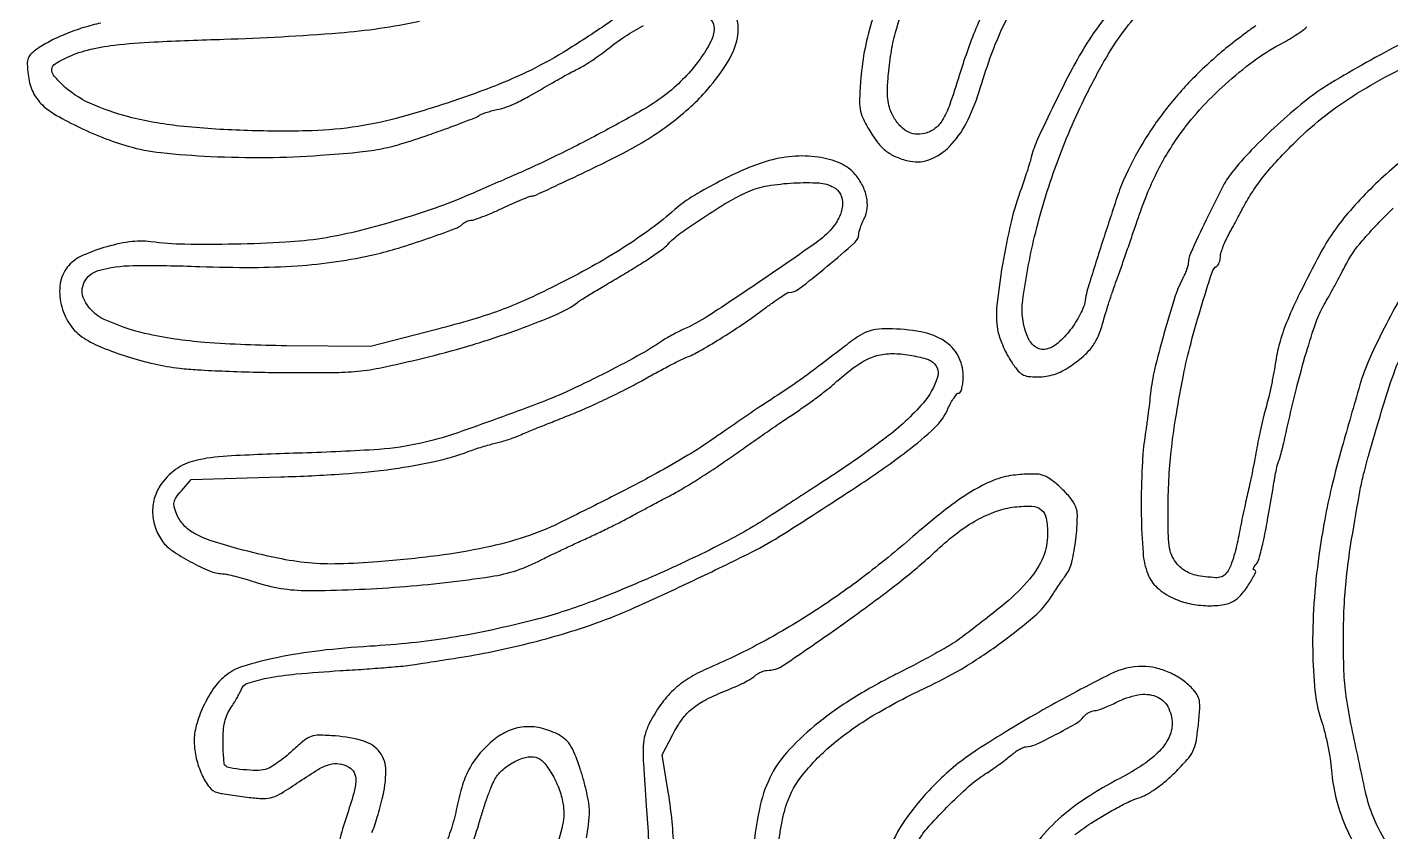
# Model space of a CAD drawing. Extents: x 0 to 2791, y 427 to 2463.
# Drawn here: x 142.1 to 481.4, y 1541.9 to 1742 of the extents above; entities that cross this region are included whole.
import ezdxf

# ---------------------------------------------------------------- set-up
doc = ezdxf.new("R2010")
doc.units = 0

msp = doc.modelspace()

# ---------------------------------------------------------------- linework, layer by layer
for points in [[(383.187391, 1752.401993, 0.025775), (378.15929, 1741.667392, 0.022626), (374.015472, 1730, -0.009748), (371.64704, 1722.744229, -0.050745), (369.869959, 1718.934089, -0.096102), (367.952552, 1716.789095, -0.101305), (365.405884, 1715.565735, -0.092055), (363.071815, 1715.420105, -0.101396), (360.926955, 1716.138946, -0.088397), (359.021074, 1717.750182, -0.0539), (357.389156, 1720.214348, -0.048318), (356.622105, 1722.130967, -0.046935), (356.227734, 1724.177979, -0.034486), (356.156572, 1726.757613, -0.012312), (356.399573, 1730.434704, -0.019818), (357.154452, 1736.197822, -0.027025), (358.317633, 1741.305569, -0.021674), (360.225643, 1747.038443, -0.007863)], [(447.854985, 1742.385736, 0.007205), (445.391497, 1740.610601, 0.004768), (442.611716, 1738.504633, 0.027102), (434.066807, 1731.129145, 0.03007), (426.680146, 1723.110648, 0.030865), (420.47695, 1714.46871, 0.032011), (415.467695, 1705.23057, 0.026949), (413.492944, 1700.271728, 0.003285), (409.825963, 1689.151315, 0.002857), (406.265267, 1677.889986, 0.035031), (405.235092, 1673.5, -0.061685), (404.814102, 1672.05596, -0.022393), (403.881163, 1670.132812, -0.021806), (402.66093, 1668.097376, -0.024266), (401.307818, 1666.25, -0.052669), (398.135326, 1663.080935, -0.141853), (395.225149, 1661.858101, -0.205164), (392.799242, 1662.578709, -0.121757), (390.980536, 1665.046991, -0.131763), (389.803154, 1674.005118, -0.026738), (392.773923, 1689.897467, -0.027556), (398.202008, 1707.866687, -0.028187), (405.539382, 1724.990652, -0.016154), (410.721802, 1734.625726, -0.03258), (415.524197, 1741.783925, -0.036543), (420.825199, 1747.717957, -0.026883)], [(288.588472, 1744.369955, -0.011531), (277.629324, 1737.081897, -0.022978), (268.579103, 1731.925856, -0.023821), (259.309113, 1727.738552, -0.013428), (247.712594, 1723.508354, -0.014712), (233.870151, 1719.324691, -0.031475), (222.935341, 1717.094952, -0.030145), (211.516373, 1716.203001, -0.012436), (196, 1716.314539, -0.018505), (180.015694, 1717.420244, -0.035348), (167.350797, 1719.682193, -0.044866), (157.625542, 1723.090381, -0.084314), (150.75, 1727.743628, -0.032341), (148.628614, 1730.05328, -0.202423), (148.196748, 1731.561791, -0.217222), (148.987652, 1732.856378, -0.03742), (151.54725, 1734.321141, -0.049935), (157.046309, 1736.298486, -0.03175), (163.743103, 1737.530354, -0.01808), (173.634736, 1738.346069, -0.003789), (191, 1739.015728, 0.012063), (219.678485, 1740.59726, 0.033462), (239.649371, 1743.536284, 0.04249)], [(310.491676, 1745.092105, -0.326518), (313, 1741.660597, -0.121434), (312.204218, 1738.432312, -0.035821), (309.499346, 1734.069469, -0.034252), (305.700872, 1729.514361, -0.034144), (301.312314, 1725.515338, -0.037191), (295.692389, 1721.700327, -0.00798), (285.382038, 1715.986185, -0.008683), (273.800392, 1710.063035, -0.011343), (263, 1705.074469, -0.000032), (260.496234, 1703.986413, -0.000019), (257.5, 1702.684708, -0.000019), (254.50376, 1701.383268, -0.000032), (252, 1700.296043, -0.018303), (243.569177, 1696.996881, -0.012036), (233.651889, 1693.794592, -0.012107), (223.7719, 1691.123428, -0.021416), (215.492767, 1689.470913, -0.024242), (206.415406, 1688.507738, -0.009322), (193.742191, 1688.018387, -0.009134), (181.206488, 1687.997279, -0.028754), (172.82202, 1688.619502, 0.068936), (167.510597, 1688.587175, 0.037347), (161.120384, 1687.168926, 0.036826), (155.30682, 1684.936242, 0.116519), (152.065616, 1682.356288, 0.131259), (150.270945, 1678.17564, 0.093764), (150.488411, 1673.06374, 0.089514), (152.601286, 1668.176358, 0.104942), (156.202259, 1664.648947, 0.044758), (160.715115, 1662.319521, 0.020687), (166.933982, 1660.079861, 0.020316), (173.701581, 1658.252806, 0.026786), (180, 1657.174887, 0.014621), (184.476743, 1656.785776, 0.004219), (191.413723, 1656.445422, 0.004239), (199.24381, 1656.193918, 0.004506), (206.919056, 1656.081711, 0.00436), (218.811043, 1656.118742, 0.024997), (225.102696, 1656.508167, 0.026453), (231.178208, 1657.517918, 0.005247), (241.919056, 1660.011109, 0.014419), (253.095752, 1663.073241, 0.013498), (264.328819, 1666.83621, 0.012574), (273.987017, 1670.642194, 0.063122), (279, 1673.55657, -0.024778), (280.014889, 1674.255574, -0.00189), (282.85, 1675.993049, -0.002595), (286.252062, 1678.03622, -0.001974), (290, 1680.240757, 0.007397), (293.781277, 1682.520453, 0.008739), (297.286476, 1684.791047, 0.007796), (300.174641, 1686.800546, 0.053326), (301.464599, 1687.95501, -0.052918), (304.472206, 1690.651121, -0.010935), (310.336596, 1694.691072, -0.012102), (316.577636, 1698.579257, -0.02913), (321.417643, 1701.066594, -0.06184), (326.291221, 1702.536603, -0.029216), (332.829939, 1703.265473, -0.027575), (339.119959, 1703.249496, -0.113688), (342.75, 1702.189614, -0.149305), (344.435779, 1700.429724, -0.128768), (344.974678, 1697.917949, -0.100461), (344.231445, 1694.945681, -0.063642), (342.290395, 1691.933268, -0.06514), (338.483702, 1688.449072, -0.003449), (324.908093, 1679.077549, -0.004422), (311.438326, 1670.088822, -0.043285), (305.420681, 1666.855084, 0.014215), (304.119865, 1666.250594, 0.008695), (302.6194, 1665.467855, 0.008713), (301.159197, 1664.640226, 0.015299), (299.985786, 1663.898556, -0.023025), (293.958307, 1660.217858, -0.008842), (285.270984, 1655.645439, -0.008954), (276.248656, 1651.299391, -0.018334), (269, 1648.283052, -0.0054), (249.197813, 1641.124941, -0.03338), (238.770773, 1638.246671, -0.036087), (228.376371, 1636.88292, -0.00695), (209.395348, 1636.039348, 0.005504), (191.793991, 1635.308102, 0.044587), (183.80606, 1634.169037, 0.099668), (179.00215, 1631.969122, 0.088109), (175.177133, 1628, 0.081319), (173.683624, 1624.733698, 0.076851), (173.270109, 1621.095792, 0.07513), (173.975772, 1617.430456, 0.072429), (175.736999, 1614.086575, 0.088392), (178.127324, 1611.791436, 0.023343), (182.683501, 1609.047423, 0.023071), (187.460584, 1606.744133, 0.094116), (190.594774, 1606.058203, -0.04615), (191.76117, 1605.917546, -0.009171), (193.808868, 1605.43682, -0.009635), (196.180339, 1604.78509, -0.008837), (198.594774, 1604.024588, 0.081417), (211.896639, 1601.873264, 0.018583), (234.759014, 1602.772095, 0.018394), (257.461853, 1605.354034, 0.084963), (269.968445, 1609.492264, -0.009682), (271.423308, 1610.230737, -0.001834), (274.106356, 1611.515789, -0.001958), (277.251558, 1612.992967, -0.001796), (280.5, 1614.488963, 0.003344), (283.819527, 1616.030172, 0.00317), (287.178125, 1617.64304, 0.003147), (290.131515, 1619.107523, 0.011134), (292, 1620.101501, -0.003609), (293.783723, 1621.085109, -0.001238), (296.38125, 1622.484818, -0.00123), (299.2548, 1624.015015, -0.001422), (302, 1625.458227, 0.014114), (305.089094, 1627.18368, 0.006183), (309.0875, 1629.63504, 0.006113), (313.27023, 1632.343119, 0.008136), (317, 1634.911648, -0.002235), (320.764897, 1637.570404, -0.001533), (325.059375, 1640.5549, -0.001545), (329.213026, 1643.403764, -0.003138), (332.5, 1645.613217, 0.007032), (335.43663, 1647.620553, 0.006028), (338.471875, 1649.813764, 0.006081), (341.180971, 1651.872969, 0.017274), (343, 1653.394714, -0.021206), (347.856251, 1657.392842, -0.057268), (351.699855, 1659.655045, -0.073558), (355.3541, 1660.669162, -0.056736), (359.49508, 1660.712663, -0.014878), (361.689904, 1660.419912, -0.014659), (363.874427, 1659.996001, -0.01469), (365.763928, 1659.512799, -0.052963), (366.914187, 1659.045926, -0.359057), (368.605639, 1654.930543, -0.105134), (365.018082, 1648.501471, -0.050825), (355.820072, 1639.919673, -0.018638), (341.25, 1629.694695, 0.000187), (337.984245, 1627.578243, 0.000115), (334.146875, 1625.088046, 0.000116), (330.35704, 1622.626204, 0.000208), (327.25, 1620.605035, -0.026911), (314.88214, 1613.46865, -0.013393), (298.530516, 1605.715599, -0.013388), (281.82119, 1598.862936, -0.027468), (268.338601, 1594.581315, -0.01022), (257.581635, 1592.038427, -0.013075), (247.576666, 1590.160441, -0.013411), (237.701774, 1588.843528, -0.011804), (227.341078, 1587.990481, 0.014607), (214.953069, 1586.900577, 0.021761), (204.214299, 1585.162235, 0.023494), (195.748682, 1582.991785, 0.100726), (191.198244, 1580.513357, 0.068036), (188.361275, 1577.377685, 0.040839), (185.871425, 1573.008139, 0.040981), (184.139898, 1568.328359, 0.072596), (183.617627, 1564.255233, 0.053127), (184.13086, 1560.12281, 0.049982), (185.506606, 1556.101071, 0.054357), (187.386443, 1552.951378, 0.171193), (189.407914, 1551.612468, 0.018717), (190.604187, 1551.359399, 0.004448), (192.614575, 1551.03053, 0.004568), (194.932796, 1550.694102, 0.004497), (197.269044, 1550.398199, 0.021565), (200.894703, 1550.129883, 0.084528), (203.109307, 1550.437249, 0.06345), (205.399679, 1551.496814, 0.00878), (209.800587, 1554.364991, -0.013188), (214.484918, 1557.359386, -0.064317), (217.361049, 1558.62294, -0.110869), (219.661076, 1558.771835, -0.083998), (222.065741, 1557.964816, -0.150098), (223.424113, 1556.595615, -0.133067), (223.861299, 1554.630207, -0.059426), (223.333592, 1551.449599, -0.010185), (221.5, 1545.594737, 0.020842), (219.75137, 1539.563495, 0.052174)], [(227.800373, 1541.638003, 0.039511), (228.281361, 1542.744799, 0.007079), (228.983204, 1544.885473, 0.007604), (229.73351, 1547.423381, 0.006804), (230.435948, 1550.078502, 0.057816), (231.341228, 1557.028681, 0.165635), (229.855946, 1561.598218, 0.161133), (225.853332, 1564.388095, 0.053967), (218.749752, 1565.690781, 0.013699), (214.744316, 1565.875741, 0.08712), (212.739771, 1565.562415, 0.090241), (210.992786, 1564.587862, 0.015237), (208.104516, 1562.058147, -0.017923), (206.244916, 1560.446966, -0.018465), (204.29262, 1558.989823, -0.018543), (202.512729, 1557.856069, -0.071165), (201.30023, 1557.360505, -0.065796), (199.084435, 1557.105679, -0.020963), (195.762734, 1557.301296, -0.016544), (192.525608, 1557.737119, -0.155865), (191.294753, 1558.371914, -0.169929), (191.110981, 1558.753564, -0.006801), (190.957174, 1560.309826, -0.011297), (190.840034, 1562.187109, -0.007685), (190.787913, 1564.326697, -0.021173), (190.877583, 1567.014054, -0.037654), (191.210419, 1569.201974, -0.04449), (191.809996, 1571.041017, -0.050603), (192.706533, 1572.662019, 0.01152), (193.503591, 1573.869925, 0.01046), (194.271137, 1575.152354, 0.010536), (194.909545, 1576.328399, 0.032812), (195.269246, 1577.154506, -0.228794), (196.960354, 1578.813763, -0.033759), (201.722747, 1580.073288, -0.024994), (209.027856, 1581.11081, -0.007933), (220, 1581.937921, 0.002552), (225.844755, 1582.315301, 0.00294), (231.415625, 1582.736478, 0.002637), (236.131886, 1583.145996, 0.017068), (238.5, 1583.446021, -0.00054), (240.482803, 1583.764124, -0.000208), (243.234375, 1584.201338, -0.000206), (246.218341, 1584.672943, -0.000255), (249, 1585.109946, 0.01154), (257.866125, 1586.708647, 0.010814), (266.844526, 1588.745688, 0.011026), (275.526762, 1591.118525, 0.013613), (283.5, 1593.725925, 0.01933), (293.233582, 1597.635498, 0.005636), (307.900437, 1604.395091, 0.005279), (322.27428, 1611.404, 0.0255), (330.181873, 1615.881735, 0.004046), (349.618795, 1628.458983, 0.01691), (360.98978, 1636.512239, 0.02694), (367.938349, 1642.41154, 0.100966), (371.208994, 1647.07353, -0.020821), (371.939483, 1648.577467, -0.029304), (372.721767, 1649.846599, -0.029142), (373.455486, 1650.774154, -0.214001), (373.958994, 1651, 0.300381), (374.362415, 1651.266397, 0.041707), (374.694205, 1652.266917, 0.036457), (374.924678, 1653.659987, 0.022773), (375, 1655.312909, 0.125502), (373.734693, 1660.274489, 0.128844), (370.25559, 1663.966821, 0.094731), (364.437639, 1666.223038, 0.044133), (356.349084, 1666.976143, 0.029996), (353.264166, 1666.805241, 0.070257), (351.034325, 1666.222546, 0.053516), (348.709783, 1664.944131, 0.011841), (345.041194, 1662.25, -0.001275), (338.945374, 1657.571932, -0.00688), (335.590521, 1655.083218, -0.008285), (332.438474, 1652.889936, -0.002396), (327.5, 1649.607906, 0.002537), (324.262768, 1647.455172, 0.001353), (320.279481, 1644.761386, 0.001347), (316.225829, 1641.988001, 0.002098), (312.749298, 1639.574139, -0.017797), (306.485085, 1635.510058, -0.009933), (298.59514, 1630.991955, -0.007549), (288.337813, 1625.585265, -0.003246), (274.5, 1618.668824, -0.035779), (265.993375, 1615.216953, -0.025775), (256.095541, 1612.558277, -0.021244), (244.144332, 1610.526502, -0.011479), (229.295341, 1608.992278, -0.013985), (219.58636, 1608.48665, -0.029478), (212.048189, 1608.749661, -0.02859), (204.450586, 1609.905548, -0.012396), (194.5, 1612.266247, -0.014568), (187.844001, 1614.229746, -0.048627), (183.677332, 1616.056447, -0.075664), (181.016327, 1618.127598, -0.093003), (179.312962, 1620.768234, -0.028262), (178.663687, 1622.658175, -0.115416), (178.609948, 1623.862646, -0.108282), (179.094897, 1625.006623, -0.023395), (180.426292, 1626.709917), (182.825608, 1629.5), (205.162804, 1630.142368, 0.009391), (220.578473, 1630.875651, 0.017001), (233.144705, 1632.140449, 0.020703), (243.438804, 1633.968098, 0.035372), (251.805203, 1636.444958, -0.009073), (253.438823, 1637.023561, -0.006383), (255.295903, 1637.617386, -0.006443), (257.088087, 1638.140191, -0.013415), (258.5, 1638.491887, 0.015678), (259.865285, 1638.838537, 0.008828), (261.5, 1639.340022, 0.008803), (263.133674, 1639.904928, 0.014234), (264.5, 1640.449057, -0.004866), (266.222017, 1641.1725, -0.000899), (269.409375, 1642.468526, -0.000965), (273.142924, 1643.970452, -0.000879), (277, 1645.505575, 0.010381), (281.25413, 1647.293102, 0.006326), (286.20625, 1649.571437, 0.006338), (291.059947, 1651.955229, 0.011153), (295, 1654.064438, -0.003591), (298.437621, 1655.972118, -0.004163), (301.7375, 1657.736987, -0.003721), (304.553424, 1659.186389, -0.024568), (306, 1659.830277, 0.036962), (309.316223, 1661.405872, 0.009566), (314.403832, 1664.431836, 0.009843), (319.985587, 1668.052104, 0.011041), (325.2073, 1671.757499, -0.004924), (327.439992, 1673.383275, -0.007388), (329.422915, 1674.753765, -0.003528), (331.124737, 1675.875881, -0.144971), (331.543823, 1676, 0.166699), (334.132621, 1676.887768, 0.008501), (341.153299, 1682.538698, 0.007368), (348.066436, 1688.474219, 0.214869), (349, 1690.546326, -0.068817), (349.089366, 1691.192553, -0.017173), (349.414523, 1692.210519, -0.017222), (349.870982, 1693.360149, -0.016546), (350.411143, 1694.491366, 0.09873), (351.123312, 1696.951717, 0.073431), (350.948617, 1699.781198, 0.066724), (349.913757, 1702.692698, 0.057772), (348.108396, 1705.388016, 0.115919), (344.358382, 1708.147522, 0.065159), (338.885661, 1709.682496, 0.05797), (332.472398, 1709.858951, 0.051644), (325.924004, 1708.589374, 0.030972), (320.296033, 1706.492665, 0.016423), (313.596154, 1703.244749, 0.016165), (307.32493, 1699.682655, 0.044053), (303.225068, 1696.649595, -0.022448), (297.348706, 1691.896657, -0.016841), (290.488039, 1687.187588, -0.015116), (282.551081, 1682.455538, -0.010834), (273.415198, 1677.632581, -0.010197), (265.980052, 1674.098877, -0.017934), (259.680074, 1671.528278, -0.016692), (252.911567, 1669.299021, -0.007562), (243.915198, 1666.812461), (227.5, 1662.541509), (206.5, 1662.751749, -0.015883), (186.24475, 1663.598382, -0.037879), (171.363283, 1665.836195, -0.053006), (161.186975, 1669.331965, -0.173362), (156.204591, 1674.26198, -0.232995), (156.2497, 1678.577766, -0.209122), (159.723428, 1681.446049, -0.067141), (168.426432, 1682.706563, -0.011792), (185, 1682.477353, 0.009969), (198.139872, 1682.247692, 0.016562), (209.210274, 1682.641746, 0.018902), (219.071132, 1683.695918, 0.02087), (228.5, 1685.470532, 0.017226), (234.448383, 1687.06706, 0.009334), (241.651087, 1689.416706, 0.005299), (248.541471, 1691.889784, 0.102923), (250.45, 1693.08718, -0.054641), (250.903835, 1693.436698, -0.037665), (251.482318, 1693.731859, -0.037984), (252.089814, 1693.933564, -0.061237), (252.63023, 1694, 0.086339), (253.407407, 1694.13521, 0.006625), (255.403025, 1694.88125, 0.008932), (257.769743, 1695.850967, 0.00669), (260.341975, 1697, -0.00397), (262.878053, 1698.149475, -0.005787), (265.132552, 1699.11875, -0.003032), (267.050746, 1699.903646, -0.095876), (267.548622, 1700, 0.108979), (268.603993, 1700.23279, 0.000897), (276.331103, 1703.832832, 0.003656), (283.976478, 1707.479901, 0.005708), (290.5, 1710.743161, 0.021048), (296.542452, 1714.181498, 0.021874), (302.194801, 1718.074804, 0.022872), (307.220492, 1722.245057, 0.030067), (311.378417, 1726.513335, 0.039409), (316.41255, 1733.368572, 0.087107), (318.817329, 1739.374453, 0.126087), (318.597781, 1744.387067, 0.145174)], [(352.476826, 1744.118847, 0.058337), (349.526437, 1729.289464, 0.008779), (349.215433, 1724.303176, 0.049478), (349.359623, 1721.642568, 0.068465), (350.010823, 1719.458224, 0.025916), (351.479558, 1716.625094, 0.032964), (353.701956, 1713.348541, 0.063401), (355.948958, 1711.115577, 0.069058), (358.546492, 1709.636129, 0.04669), (361.820672, 1708.671442, 0.145833), (366.824337, 1709.155338, 0.101652), (371.572391, 1712.325082, 0.076686), (375.724379, 1718.061991, 0.043871), (378.947679, 1726, -0.010804), (381.741118, 1734.439644, -0.021176), (384.389608, 1741.002062, -0.022938), (387.433465, 1746.967621, -0.015402)], [(410.739422, 1744.907035, 0.029357), (405.790107, 1738, 0.019267), (402.136126, 1731.68468, 0.007824), (397.632122, 1722.825658, 0.006416), (393.511885, 1714.116111, 0.04492), (391.949098, 1709.687789, -0.01083), (391.521766, 1708.150548, -0.004634), (390.88734, 1706.114538, -0.004583), (390.170874, 1703.956151, -0.006018), (389.475163, 1702, 0.030281), (386.930882, 1693.57228, 0.016418), (384.781324, 1682.958141, 0.015028), (383.384169, 1672.8185, 0.067269), (383.54845, 1666.837376, 0.039625), (383.964987, 1665.142631, 0.019167), (384.749188, 1663.049981, 0.018874), (385.737896, 1660.920167, 0.02573), (386.796575, 1659.087376, 0.020703), (388.445224, 1656.761651, 0.092941), (389.685909, 1655.657158, 0.105399), (391.163106, 1655.147847, 0.030509), (393.583893, 1655, 0.038647), (395.643584, 1655.159441, 0.039772), (397.633901, 1655.633897, 0.03853), (399.579359, 1656.434815, 0.032178), (401.505416, 1657.568238, 0.027406), (404.843011, 1660.110921, 0.056905), (407.074528, 1662.500151, 0.059893), (408.640661, 1665.248511, 0.033546), (409.893313, 1668.89087, -0.007967), (410.514072, 1671.048745, -0.003971), (411.365142, 1673.761693, -0.003941), (412.291271, 1676.558176, -0.00579), (413.15303, 1679, 0.002877), (414.123697, 1681.700191, 0.001175), (415.413379, 1685.38125, 0.001162), (416.78063, 1689.342942, 0.001485), (418.021123, 1693, -0.012044), (420.432161, 1699.643323, -0.019613), (422.830971, 1705.140666, -0.021384), (425.486369, 1710.078115, -0.01873), (428.666569, 1715, -0.032475), (433.811886, 1721.414596, -0.023596), (440.301903, 1727.869036, -0.023868), (447.22522, 1733.55683, -0.038574), (453.670445, 1737.623754, 0.011663), (455.670864, 1738.740386, 0.010524), (457.687751, 1739.986655, 0.01061), (459.447725, 1741.179785, 0.032612), (460.564451, 1742.086862, -0.016809)], [(160.367395, 1743.016607, 0.022029), (156.062179, 1741.892358, 0.021203), (151.816324, 1740.381441, 0.022047), (147.910965, 1738.598056, 0.031536), (144.636715, 1736.655309, 0.035411), (143.046876, 1735.397426, 0.119506), (142.311874, 1734.306222, 0.097727), (142.080933, 1732.875598, 0.019365), (142.272445, 1730.275231, 0.034027), (142.65941, 1728.15193, 0.041823), (143.315631, 1726.24786, 0.043668), (144.250228, 1724.548294, 0.043511), (145.466785, 1723.034669, 0.068599), (148.685672, 1720.485381, 0.019158), (154.354204, 1717.428751, 0.019563), (160.86981, 1714.541669, 0.024304), (167.141132, 1712.397901, 0.044338), (175.310406, 1710.80843, 0.014068), (187.6959, 1709.872632, 0.013966), (201.579015, 1709.603987, 0.01543), (215, 1710.133559, 0.006096), (224.154551, 1710.890414, 0.022981), (229.852078, 1711.697001, 0.026705), (235.017525, 1712.960987, 0.010451), (242, 1715.230685, 0.003015), (246.478784, 1716.821117, 0.004361), (250.415625, 1718.284854, 0.002304), (253.727633, 1719.566777, 0.070103), (254.5, 1720.002749, -0.067265), (255.098305, 1720.34494, -0.014655), (256.214505, 1720.759853, -0.015019), (257.54498, 1721.166388, -0.013892), (258.932357, 1721.504035, 0.030034), (261.321695, 1722.167867, 0.029522), (263.628474, 1723.116275, 0.015925), (266.779716, 1724.760636, 0.002616), (272.75, 1728.16336, -0.00367), (274.404745, 1729.101856, -0.00258), (276.279688, 1730.134478, -0.002604), (278.084402, 1731.104172, -0.005455), (279.5, 1731.835638, 0.022533), (280.929547, 1732.637297, 0.009284), (282.79375, 1733.844608, 0.009163), (284.748874, 1735.215739, 0.011632), (286.5, 1736.555782, -0.049019), (295.432649, 1742.388929, -0.072685)], [(483.164275, 1737.43391, 0.020061), (465.433815, 1727.401233, 0.031457), (459.864793, 1723.442785, 0.015056), (453.211896, 1717.713553, 0.015046), (446.780542, 1711.463041, 0.025693), (441.853514, 1705.824898, 0.047777), (439.449083, 1702.084658, 0.007146), (435.463872, 1694.072516, 0.004522), (431.549202, 1685.718842, 0.10771), (431, 1683.198962, -0.075734), (430.912919, 1682.627343, -0.014615), (430.571271, 1681.635046, -0.015249), (430.099227, 1680.490946, -0.013549), (429.540496, 1679.33104, 0.042499), (427.579438, 1674.574487, 0.00845), (424.95346, 1665.749111, 0.008988), (422.619107, 1656.769487, 0.033232), (421.629234, 1651, -0.004194), (421.341882, 1648.441952, -0.0022), (420.943775, 1645.264756, -0.002188), (420.507151, 1642.011831, -0.003359), (420.097806, 1639.199168, 0.02055), (419.739498, 1635.959292, 0.006742), (419.472852, 1631.1657, 0.006703), (419.319839, 1625.831787, 0.007532), (419.318768, 1620.699168, 0.015716), (419.75459, 1611.289563, 0.072645), (420.955162, 1605.989189, 0.117762), (423.303057, 1602.573636, 0.077137), (427.316317, 1599.943379, 0.054387), (431.359992, 1598.614467, 0.046062), (435.830514, 1598.089946, 0.048589), (439.930143, 1598.387138, 0.110837), (442.783205, 1599.560704, 0.072517), (444.508096, 1601.18637, 0.028629), (446.388762, 1603.860177, 0.026477), (447.782847, 1606.395142, 0.553026), (447.403235, 1607, -0.325418), (447.250867, 1607.110912, -0.154124), (447.249198, 1607.367188, -0.068723), (447.436993, 1607.769679, -0.029323), (447.788984, 1608.25, 0.105226), (448.636294, 1609.872115, 0.012014), (449.654137, 1613.897613, 0.011825), (450.774964, 1619.427335, 0.005059), (452.022778, 1626.865339, -0.005094), (452.441517, 1629.360316, -0.007041), (452.871477, 1631.589341, -0.004644), (453.274522, 1633.444613, -0.08278), (453.505246, 1634.008488, 0.070865), (453.750718, 1634.57007, 0.003918), (454.24968, 1636.425142, 0.005997), (454.801393, 1638.651431, 0.004346), (455.364445, 1641.14315, -0.007829), (457.843358, 1651.768557, -0.011114), (460.404004, 1661.126857, -0.011707), (462.844311, 1668.674112, -0.04846), (464.852948, 1673.019568, 0.005044), (466.047028, 1675.106324, 0.002837), (467.456804, 1677.662666, 0.002831), (468.85095, 1680.259855, 0.004624), (470, 1682.47923, -0.062133), (474.303678, 1688.870995, -0.02115), (482.02059, 1697.006635, -0.021507)], [(492.382064, 1714.746092, 0.035257), (480.977422, 1706.077513, 0.035056), (470.764997, 1695.760399, 0.055531), (463.756518, 1685.5, 0.005946), (458.809921, 1675.915017, 0.017952), (455.755253, 1669.230408, 0.02579), (453.873118, 1663.929347, 0.03558), (452.778759, 1659, -0.008295), (452.309915, 1656.165564, -0.005981), (451.69676, 1653.019402, -0.006042), (451.041604, 1650.04104, -0.013016), (450.450002, 1647.768177, 0.010189), (449.848722, 1645.510559, 0.00486), (449.163132, 1642.585049, 0.004815), (448.505758, 1639.513599, 0.006827), (447.984693, 1636.768177, -0.003951), (447.483015, 1634.039321, -0.002896), (446.884968, 1631.019402, -0.002925), (446.285368, 1628.166353, -0.006483), (445.787346, 1626, 0.005312), (445.288002, 1623.850972, 0.002487), (444.685082, 1621.059375, 0.002464), (444.081859, 1618.125908, 0.003454), (443.574196, 1615.5, -0.012676), (443.049066, 1613.02916, -0.012354), (442.39537, 1610.566632, -0.012342), (441.714759, 1608.433542, -0.044331), (441.129761, 1607.131087, -0.056286), (440.219446, 1605.864576, -0.134229), (439.251064, 1605.246229, -0.087926), (437.840634, 1605.067555, -0.015714), (435.184172, 1605.282709, -0.028631), (432.899338, 1605.67371, -0.05115), (431.097412, 1606.288791, -0.057725), (429.60935, 1607.193933, -0.049699), (428.282996, 1608.457386, -0.062307), (427.034994, 1610.337898, -0.072538), (426.367521, 1612.375, -0.037363), (426.069283, 1615.436179, -0.005607), (426, 1621.614211, -0.012457), (426.192278, 1629.330806, -0.014992), (426.770733, 1636.563559, -0.01307), (427.856914, 1644.505119, -0.006516), (429.625105, 1654.5, -0.016938), (431.391428, 1662.325175, -0.00935), (434.049903, 1671.762736, -0.003615), (436.933019, 1681.066392, -0.179255), (438.099164, 1682.561287, 0.109392), (438.444612, 1682.897258, 0.050662), (438.735379, 1683.455566, 0.046806), (438.933251, 1684.130029, 0.047993), (439, 1684.823826, -0.07043), (439.126982, 1685.720835, -0.017751), (439.5875, 1687.125754, -0.017761), (440.23444, 1688.709647, -0.01708), (441, 1690.264809, -0.000127), (441.893073, 1691.931688, -0.000083), (442.926563, 1693.858706, -0.000083), (443.936384, 1695.740097, -0.000158), (444.75, 1697.254191, -0.021031), (447.066512, 1701.158814, -0.022536), (449.65358, 1704.762927, -0.019398), (452.87885, 1708.54247, -0.010043), (457.180771, 1713.020771, -0.055215), (471.958777, 1724.851418, -0.039657), (490.678039, 1734.727898, -0.03541)], [(484.839519, 1676.452588, 0.012712), (480.317777, 1668.199788, 0.013394), (476.141945, 1659.533556, 0.034244), (473.729024, 1653, 0.002613), (469.257208, 1637.45386, 0.009771), (466.689268, 1627.61559, 0.013752), (464.979602, 1619.525952, 0.010328), (463.528812, 1610.542776, 0.018173), (462.296345, 1598.633567, 0.019887), (461.982588, 1587.019921, 0.021131), (462.540297, 1576.893055, 0.056977), (464.04798, 1569.857575, -0.019507), (464.873315, 1567.050143, -0.011234), (465.657824, 1563.613804, -0.011214), (466.291568, 1560.122322, -0.01838), (466.652414, 1557.13912, 0.03968), (467.780072, 1550.279627, 0.038205), (469.985548, 1543.593635, 0.03849), (473.162307, 1537.369698, 0.041769)], [(480.151863, 1539.604024, -0.044656), (477.110135, 1545.45964, -0.043561), (475.126222, 1551.810691, -0.002252), (471.69585, 1567.810634, -0.016412), (470.338138, 1575.54019, -0.025906), (469.770573, 1581.882063, -0.010707), (469.632308, 1590.5, -0.011542), (469.865778, 1598.702674, -0.015749), (470.479129, 1606.072493, -0.012347), (471.677481, 1614.62439, -0.004187), (473.830978, 1627, -0.017048), (474.662715, 1630.813279, -0.005921), (476.113251, 1636.250937, -0.00496), (478.100793, 1643.099641, -0.002674), (480.678311, 1651.5, -0.026563), (483.836632, 1659.9891, -0.029521)], [(329.107335, 1538.886565, -0.017648), (329.53858, 1542.352108, -0.017941), (330.201071, 1545.706817, -0.023712), (331.056644, 1548.701713, -0.089435), (335.233498, 1556.273871, -0.049444), (342.694927, 1563.79701, -0.040347), (353.236359, 1571.165521, -0.023996), (366.822619, 1578.263278, 0.029528), (375.464185, 1582.900145, 0.020288), (384.694668, 1589.108418, 0.019414), (392.723905, 1595.488997, 0.073438), (396.914627, 1600.326516, -0.004101), (397.807346, 1601.70266, -0.003007), (398.819324, 1603.215111, -0.003038), (399.794799, 1604.63555, -0.006736), (400.559454, 1605.70365, 0.103121), (402.038045, 1608.933816, 0.02623), (403.025715, 1614.642593, 0.024857), (403.422389, 1620.368817, 0.132847), (402.670521, 1623.380023, 0.052791), (401.178991, 1625.494575, 0.029521), (398.965139, 1627.737722, 0.029345), (396.591893, 1629.634502, 0.076492), (394.641855, 1630.607737, 0.065645), (393.593206, 1630.797615, 0.014482), (391.761598, 1630.832539, 0.014822), (389.625813, 1630.748052, 0.013781), (387.446034, 1630.536524, 0.065914), (382.470017, 1629.23443, 0.040135), (377.037227, 1626.489773, 0.029659), (370.622258, 1622.031702, 0.012364), (362.5, 1615.309597, -0.017125), (349.973735, 1605.142016, -0.019195), (337.237424, 1596.255468, -0.019905), (324.313064, 1588.665281, -0.021894), (311.223081, 1582.383578, 0.038753), (306.634345, 1579.988129, 0.049545), (302.862244, 1577.075124, 0.048992), (299.705446, 1573.448819, 0.036677), (296.957706, 1568.917097, 0.047961), (295.814394, 1566.020153, 0.060042), (295.354106, 1563.169901, 0.026042), (295.405725, 1558.833941, 0.002523), (296.130898, 1548.344463, -0.004385), (296.699011, 1539.65696, -0.014312)], [(302.973641, 1538.245085, 0.029915), (301.530651, 1552.250443), (300.09622, 1561.000887), (302.717233, 1566.052775, -0.037845), (305.061366, 1569.840005, -0.063431), (307.627272, 1572.558192, -0.055581), (311.03296, 1574.772346, -0.02269), (316.081701, 1577.027274, 0.011514), (318.271821, 1577.947321, 0.012246), (320.37213, 1578.94954, 0.011904), (322.134078, 1579.897328, 0.053934), (323.078741, 1580.57902, -0.040389), (323.791001, 1581.122871, -0.033725), (324.62464, 1581.582587, -0.035019), (325.449369, 1581.899178, -0.074265), (326.124421, 1582, 0.149862), (330.285065, 1583.275696, 0.005147), (344.442932, 1593.072479, 0.010572), (358.370975, 1603.372375, 0.023023), (368.5, 1611.97228, -0.025174), (373.584018, 1616.251328, -0.036224), (378.512675, 1619.458517, -0.041142), (383.280337, 1621.600384, -0.055584), (387.879785, 1622.672168, -0.038671), (392.113893, 1622.844095, -0.166479), (394.434065, 1621.953109, -0.176065), (395.646347, 1619.863306, -0.044303), (396, 1615.87987, -0.098288), (394.869731, 1610.185615, -0.076961), (391.594203, 1604.788878, -0.046249), (385.306825, 1598.578555, -0.012044), (374.096882, 1589.829648, -0.02754), (371.977202, 1588.430094, -0.005259), (367.965053, 1586.143671, -0.005594), (363.218163, 1583.573392, -0.00512), (358.273511, 1581.031497, 0.011475), (352.460386, 1577.949132, 0.013503), (347.107352, 1574.758524, 0.014395), (342.27091, 1571.497139, 0.018296), (338.013294, 1568.20185, 0.035008), (331.040573, 1561.504652, 0.072657), (326.849304, 1555.25169, 0.063056), (324.283253, 1547.495357, 0.021089), (322.478518, 1535.66475, -0.01724)], [(402.77881, 1541.148645, -0.014992), (406.818043, 1543.980183, -0.011487), (410.052567, 1546.001073, -0.011047), (413.418425, 1547.898754, -0.011038), (416.457436, 1549.43945, -0.03884), (418.5, 1550.230499, 0.052082), (420.490096, 1551.062354, 0.026148), (422.812101, 1552.493278, 0.023917), (425.261091, 1554.364254, 0.020537), (427.653038, 1556.553937, 0.013985), (430.746484, 1559.805524, 0.068119), (432.171375, 1561.904077, 0.071927), (432.942635, 1564.256223, 0.016641), (433.525451, 1568.393066, 0.009504), (433.875526, 1572.375635, 0.058703), (433.775828, 1574.425313, 0.097254), (433.215996, 1575.913662, 0.050172), (432.001029, 1577.498905, 0.05399), (429.413555, 1579.717219, 0.045705), (426.266716, 1581.475417, 0.046169), (422.890369, 1582.616432, 0.058472), (419.621641, 1583, 0.116648), (411.736031, 1581.134939, 0.012211), (394.85678, 1572.155263, 0.01568), (378.309986, 1562.130749, 0.051976), (368.422697, 1554.136751, 0.037902), (361.180582, 1545.732515, 0.064467), (356.684925, 1537.633426, 0.053368)], [(363.628851, 1539.170514, -0.06509), (365.963234, 1542.618404, -0.013643), (370.955341, 1547.950957, -0.014827), (376.353828, 1553.096611, -0.042), (380.5, 1556.234323, 0.00904), (382.207407, 1557.357728, 0.006957), (384.030884, 1558.642925, 0.00704), (385.702355, 1559.892451, 0.016614), (386.90301, 1560.881871, -0.025699), (387.924001, 1561.692558, -0.0272), (389.00419, 1562.3778, -0.028173), (389.992964, 1562.861045, -0.099896), (390.681526, 1563, 0.110379), (392.894315, 1563.494515, 0.010057), (397.987657, 1566.017043, 0.011144), (402.943785, 1568.739078, 0.088615), (404.932277, 1570.418399, -0.047125), (405.539262, 1571.023559, -0.041179), (406.275669, 1571.535405, -0.043318), (407.024585, 1571.886616, -0.088209), (407.662283, 1572, 0.075421), (408.445929, 1572.118883, 0.014347), (409.814912, 1572.5875, 0.015015), (411.395156, 1573.23435, 0.013298), (413, 1574, -0.068534), (418.494575, 1575.912101, -0.140832), (422.996482, 1575.543078, -0.18016), (425.913272, 1572.994608, -0.124689), (427, 1568.704593, -0.116245), (426.189605, 1565.265979, -0.075957), (423.829712, 1561.921817, -0.055688), (419.812461, 1558.583283, -0.025888), (413.95727, 1555.149766, 0.025774), (405.460443, 1550.169776, 0.038703), (398.669725, 1544.909899, 0.041863), (393.166778, 1539.011316, 0.038581)], [(281.209075, 1540.383211, 0.053803), (281.975554, 1547.055213, 0.042694), (281.831789, 1548.883807, 0.013097), (281.30827, 1551.606113, 0.013002), (280.559898, 1554.635556, 0.013892), (279.669621, 1557.555213, 0.012977), (278.280624, 1561.363888, 0.052845), (277.141065, 1563.546123, 0.077836), (275.811259, 1564.996084, 0.052906), (273.919621, 1566.201968, 0.060391), (269.738183, 1567.686635, 0.07832), (265.684242, 1567.947344, 0.080207), (261.821045, 1566.951977, 0.067087), (258.198812, 1564.75, 0.043303), (254.792264, 1561.468277, 0.053716), (252.271419, 1557.862872, 0.048767), (250.409355, 1553.524071, 0.0279), (248.986161, 1548, -0.027966), (247.614799, 1542.680037, -0.029044), (245.671932, 1537.614973, -0.030298)], [(251.884586, 1536.699412, 0.035639), (254.452124, 1543.770273, -0.007904), (255.413379, 1546.958078, -0.007682), (256.483625, 1550.14447, -0.007615), (257.509873, 1552.915955, -0.028111), (258.281092, 1554.615155, -0.086722), (260.162622, 1557.063208, -0.059116), (263.01733, 1559.12024, -0.061281), (266.108093, 1560.368721, -0.130042), (268.670039, 1560.376036, -0.154302), (270.556115, 1559.188388, -0.042817), (272.60386, 1556.302125, -0.041417), (274.354528, 1552.665833, -0.047605), (275.384671, 1548.954745, -0.096843), (275.290844, 1543.579458, -0.036209), (273.175417, 1536.302966, -0.032135)]]:
    msp.add_lwpolyline(points, format="xyb")

doc.saveas('drawing.dxf')
